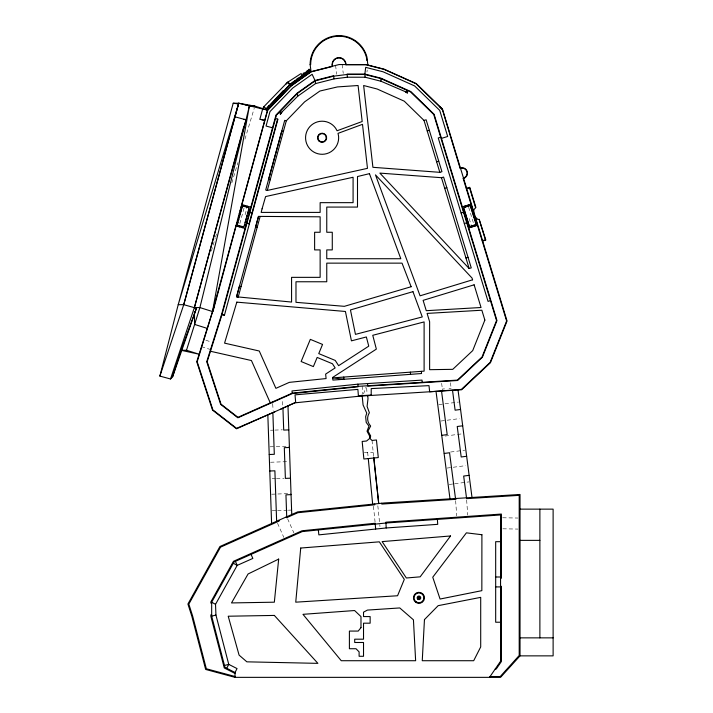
<?xml version="1.0" encoding="UTF-8"?>
<svg xmlns="http://www.w3.org/2000/svg" width="713" height="713" viewBox="0 0 713 713"><rect width="100%" height="100%" fill="white"/><g stroke="black" fill="none" stroke-linecap="round" stroke-linejoin="round"><path stroke-width="0.53" stroke-dasharray="3.56 2.67" d="M282.562 405.055L282.562 399.619M366.954 71.995L367.222 70.008M239.826 223.561L244.185 207.599M245.103 214.711L246.841 208.321M211.351 251.083L215.183 238.294M215.504 237.224L216.467 234.033M231.832 182.867L237.91 162.617M244.951 139.169L254.238 108.26M363.514 393.941L366.161 386.811M438.851 404.61L458.495 402.061M440.982 421.018L459.537 418.611M445.153 436.053L462.621 433.78M450.563 452.033L464.751 450.188M447.096 468.058L465.651 465.642M449.226 484.466L453.593 483.895M454.689 483.753L468.869 481.908M364.361 452.621L373.193 452.309M442.372 389.031L444.573 388.888M448.976 388.612L451.177 388.478M270.512 430.233L273.739 430.126M274.817 430.082L282.348 429.823M270.013 446.81L289.371 446.133M270.548 462.238L288.836 461.605M272.197 478.735L275.423 478.628M276.501 478.592L284.032 478.325M271.662 494.207L291.02 493.539M272.232 510.74L276.537 510.597M277.615 510.553L287.294 510.223M288.364 510.187L291.59 510.071M502.718 517.772L517.87 518.039M502.861 528.805L517.888 529.073M205.816 340.253L211.075 341.91M201.476 346.696L209.898 349.343M287.606 518.788L293.89 532.887M277.535 523.271L283.819 537.379M468.637 207.242L473.78 224.123M469.207 218.597L471.141 224.925M450.438 382.747L451.151 388.228M441.632 383.3L442.479 389.877M342.142 64.553L343.247 73.377M335.582 65.427L336.688 74.25M377.828 505.767L379.664 523.636M379.771 524.616L379.976 526.586M373.443 506.221L375.065 521.969M372.043 440.447L373.701 457.559M367.658 452.309L368.264 458.575M272.66 403.977L273.168 410.323M466.65 499.973L467.719 515.089M455.643 500.678L456.712 515.856M366.678 387.997L367.026 393.496M362.142 386.089L362.623 393.781"/><path stroke-width="1.07" d="M500.553 537.62L500.553 528.77M406 91.959L407.337 93.234L407.551 92.628L381.134 81.291L365.145 77.218L347.418 77.218L347.079 74.072L364.851 74.072L365.698 67.361L383.148 71.808L414.627 85.934L439.716 110.381L447.675 136.486L441.454 138.384M367.863 65.017L366.937 57.04A28.903 28.903 0 0 0 310.119 64.598L311.064 71.665M264.175 120.586L264.612 120.702L261.315 119.445M239.47 226.894L239.648 225.798M275.013 411.677L236.591 428.335L212.875 409.868L197.18 361.767L213.829 307.508M263.391 119.846L261.368 119.713M248.169 207.545L248.418 206.467M246.858 207.18L247.108 206.11M159.881 376.081L178.223 304.674L183.74 304.674L196.458 308.239L172.608 376.785L170.523 378.986L159.881 376.081L183.74 304.674L238.721 103.225L254.88 106.121L263.293 108.768M241.056 286.581L239.461 286.145L236.564 296.795L291.572 302.054L291.572 277.348L320.137 277.348L320.137 249.906L314.62 249.906L314.62 232.26L320.137 232.26L320.137 216.814L258.498 216.395L255.602 227.037L257.143 227.456M260.04 216.814L238.16 297.223L236.564 296.786L258.498 216.395M183.74 304.674L238.721 103.225L233.204 103.225L178.223 304.674L238.721 103.225L263.24 109.16M243.873 126.228L194.382 307.579L170.523 378.986L196.458 308.239M248.792 108.224L249.363 106.121L254.88 106.121L249.461 105.399M289.719 84.74L267.509 110.096L212.527 311.545L196.743 361.767L212.527 410.118L236.538 428.816L294.817 402.854L359.985 396.143L461.605 389.779L490.464 362.685L507.05 321.002L442.488 109.16L416.232 83.573L384.075 69.152L366.045 64.553L339.031 64.553L310.939 71.692L289.95 84.535L266.314 108.946M236.083 225.968L212.92 311.661M241.885 204.684L267.66 110.248L291.047 86.05L311.037 71.888L332.356 66.469L332.311 64.553A6.72 6.72 0 0 1 345.511 62.815L345.965 64.767L366.019 64.767L384.004 69.357L416.107 83.76L442.301 109.276L460.01 168.054L461.828 168.027A5.151 5.151 0 0 1 464.733 177.555L463.209 178.553L506.613 320.984L490.107 362.445L461.427 389.378L429.609 391.785M222.055 314.344L276.412 115.158L297.401 93.456L315.173 80.863L333.675 76.157L347.079 74.482L364.798 74.482L380.795 78.555L410.563 91.915L433.736 114.49L496.542 320.565L482.05 356.963L457.416 380.1L358.069 386.366L292.223 393.148L237.937 417.328L221.021 404.146L207.171 361.714L222.055 314.344L224.497 315.003L277.936 119.205L275.485 118.536M249.051 223.793L277.615 119.124M267.286 190.451L286.305 120.8L304.62 101.861L319.879 91.041L337.454 86.924L358.095 85.515L362.177 121.513L337.071 130.764L335.627 128.206A16.542 16.542 0 0 0 308.515 128.322A16.542 16.542 0 0 0 317.891 153.75A16.542 16.542 0 0 0 338.586 136.245L338.024 133.358L362.498 124.329L367.48 168.348L267.286 190.451L265.699 190.014L284.71 120.363L286.305 120.8M235.361 116.923L245.994 119.82L194.382 307.579L199.898 307.579L212.527 311.545L249.363 106.121L199.898 307.579L186.485 350.261L181.842 350.261M297.401 79.811L289.95 84.535L302.588 75.703L301.073 73.564L287.339 82.441L263.935 106.638L262.714 108.777L259.817 119.401L260.949 119.347M172.608 376.785L178.963 356.625M242.358 227.679L242.705 226.627M244.425 206.52L244.871 205.496M281.448 112.467L280.423 114.481L279.933 111.522M226.752 668.295L228.748 664.364L215.941 615.052L215.522 604.33L237.197 565.382L252.848 558.422L251.047 554.384M235.032 677.35L205.656 669.445L191.815 616.166L187.92 604.027L219.934 546.514L297.642 511.898L384.53 502.95L520.027 494.465L520.027 655.862L500.553 677.35L235.032 677.35L235.032 672.511L237.037 668.58L228.748 664.364L224.479 665.47M235.032 672.511L224.978 667.395L211.672 616.166L211.672 602.191L234.06 561.951L302.223 531.595L385.876 523.021L500.553 514.946L500.553 661.254L489.51 677.35M473.503 212.34L473.976 209.595L475.892 207.421L469.76 187.296L466.596 188.259L466.338 188.82L469.555 187.84L475.589 207.643M243.338 206.226L243.953 205.246M238.231 226.556L238.846 225.575M241.431 227.429L242.046 226.449M281.145 113.055L282.081 111.834M269.042 105.533L266.323 108.955L283.275 90.587M285.984 84.152L287.339 82.441L290.904 85.89L310.939 71.692L309.986 70.346M303.497 73.225L304.406 75.266L303.052 73.35L305.066 73.056L307.633 70.551L309.201 69.927L309.112 69.108L310.449 70.997L308.676 72.254L307.561 70.685M267.66 110.248L262.714 108.777L267.509 110.087L290.904 85.89L288.034 81.835M280.2 113.715L297.74 96.193L315.52 83.599L334.014 78.893L347.418 77.218M471.106 208.258L472.006 207.412M474.831 220.495L475.776 219.809M289.95 84.535L308.194 71.612M334.014 78.893L333.568 75.756L314.994 80.48L297.134 93.136L276.038 114.953L221.654 314.219L206.734 361.714L220.665 404.396L237.875 417.8L292.33 393.549L358.069 386.785L357.837 384.173L292 390.947L292.223 393.148M304.068 74.785L305.173 74.081M307.766 72.476L304.825 74.348L304.121 73.35M307.419 72.744L309.995 71.104M309.647 71.371L310.378 70.89M296.608 79.161L298.391 77.984M300.173 76.808L308.203 71.514M471.765 210.424L472.746 209.845M466.168 219.497L467.149 218.918M292.998 81.87L296.528 79.883M464.234 213.134L465.224 212.617M475.829 223.757L476.828 223.249M463.343 210.219L464.368 209.8M468.183 222.304L464.323 223.543M464.003 212.376L465.045 212.011M464.885 215.264L465.928 214.916M465.126 216.057L466.168 215.709M466.846 221.716L467.897 221.378M463.209 178.553L463.602 178.428A5.49 5.49 0 0 0 467.247 171.583A5.49 5.49 0 0 0 460.402 167.929L460.01 168.054M424.012 120.417L426.124 119.775L441.944 171.69L439.832 172.332L372.908 167.305L363.639 85.515L377.15 89.009L404.262 101.175L424.012 120.417L439.832 172.332M427.23 130.969L429.342 130.319M440.661 137.208L438.237 137.948L488.048 301.394L490.473 300.654M436.614 161.78L438.727 161.138M441.472 177.706L443.584 177.065L471.257 267.874L469.145 268.516L379.86 173.099L441.472 177.706L469.145 268.516M444.689 188.259L446.801 187.617M462.318 206.859L471.026 204.203M470.723 207.002L471.783 206.681M461.106 212.991L463.931 212.135M472.648 213.303L473.699 212.982M473.619 216.494L474.671 216.173M474.493 219.372L475.544 219.051M479.163 219.381L485.838 240.049L482.674 241.012L482.175 240.789L485.393 239.809L479.163 219.381L477.701 219.381L476.453 217.955L473.806 217.108M468.753 227.955L477.452 225.308M465.928 257.963L468.04 257.322M471.953 211.03L473.013 210.736M211.672 616.166L215.941 615.052M463.085 209.364L464.154 209.096M465.839 218.392L466.926 218.178M236.778 222.679L237.99 222.438M467.755 224.675L468.851 224.506M460.571 409.467L455.108 410.18L452.532 390.35M462.692 425.795L457.229 426.499L461.195 456.98L466.65 456.267M441.73 435.331L447.194 434.627L441.525 391.036M469.127 475.348L463.673 476.052L466.498 497.817M362.106 394.957L363.077 404.984L366.74 413.103L365.653 416.722L366.215 422.417L368.969 426.133L367.043 431.205L370.065 436.926L369.316 438.736L366.562 441.008L362.168 441.436L363.871 459.003L378.291 457.568L376.437 439.983L372.043 440.447L370.118 438.647L370.653 435.982L367.988 431.071L370.653 426.035C367.195 422.381 366.589 416.989 369.37 412.747L367.088 406.419L368.006 398.656L367.712 395.662M358.443 396.303L357.881 389.387L295.022 394.85L295.672 402.355L280.788 409.102M358.443 395.893L371.206 395.029M444.288 453.441L449.555 452.755L455.491 498.512M437.372 519.394L437.72 524.34L386.223 527.968L318.854 534.866L318.346 529.937M357.837 384.173L422.034 380.1L422.167 382.302M240.192 210.183L241.351 210.103M288.81 429.886L283.703 430.082L282.936 408.148M289.416 447.479L284.309 447.675L285.378 478.387L290.485 478.182M269.202 454.511L274.309 454.306L272.865 412.631M269.781 471.008L274.888 470.803L276.635 521.256M291.056 494.635L285.949 494.831L286.706 516.765M310.119 64.598L310.681 64.598A28.351 28.351 0 0 1 366.402 57.183L366.839 60.453L367.391 60.453M472.835 213.927L473.985 213.927M475.491 222.652L476.649 222.652M467.969 225.388L469.118 225.388M520.027 509.135L553.119 509.135L553.119 655.862L520.027 655.862M520.027 540.365L539.884 540.365M500.553 541.684L495.678 541.684L495.678 622.226L500.553 622.226M495.678 576.995L500.553 576.995M500.553 578.198L501.382 578.198L501.382 514.055L385.876 522.192L386.223 527.968M500.553 586.327L501.382 586.327L501.382 661.512L496.23 669.017L495.232 669.017M495.678 586.915L500.553 586.915M211.672 603.064L210.843 603.064L210.843 601.968L233.472 561.309L302.009 530.784L375.145 523.253L375.653 529.019M211.672 614.882L210.843 614.882L210.843 616.273L224.274 667.965L235.032 673.437M520.027 637.859L553.119 637.859M490.081 676.521L500.25 676.521L519.207 655.488L519.207 495.348L466.641 498.637L466.641 497.808M237.447 220.228L238.579 220.264M247.019 215.531L248.552 215.674M245.281 221.886L246.796 222.091M241.137 206.708L242.251 206.815M233.204 103.225L237.536 103.804M245.12 104.82L247.295 105.105M244.506 224.729L245.994 225.023M247.946 212.118L252.277 213.232M180.968 350.261L199.114 354.227L186.485 350.261M245.112 222.501L246.591 222.848M210.451 351.251L251.431 360.546L270.307 402.907M246.137 218.766L247.607 219.141M245.914 219.568L247.384 219.943M364.851 74.072L380.929 78.163L410.795 91.567L434.101 114.267L496.979 320.583L482.407 357.204L457.594 380.501L367.748 386.125L367.605 383.514M247.696 213.053L249.167 213.428M243.998 119.285L245.994 119.82M235.032 676.494L206.333 668.776L192.608 615.934L188.82 604.116L220.522 547.156L279.113 521.06L278.765 520.303M272.535 127.796L266.047 126.032L269.995 111.567L292.749 88.029L312.142 74.286L314.994 80.48M283.4 131.433L281.804 131.005L268.605 179.373L270.191 179.81M241.707 204.631L250.878 207.135M250.174 209.729L248.801 209.007M249.978 210.442L248.552 209.898M239.978 210.941L241.047 211.235M239.185 213.847L240.254 214.141M248.249 216.788L246.814 216.28M238.311 217.064L239.372 217.349M246.529 223.098L249.372 223.873M236.573 223.41L237.643 223.704M245.762 225.896L244.309 225.442M235.896 225.914L245.076 228.418M221.645 314.567L224.417 315.324M237.696 219.328L238.748 219.649M207.233 328.39L194.604 324.424L194.435 311.786M233.347 563.243L237.197 565.382L235.406 561.354M211.672 602.191L215.522 604.33M240.976 207.305L241.948 207.92M239.443 212.902L240.424 213.517M238.57 216.11L239.55 216.725M405.439 91.719L406.455 92.387M263.935 106.638L267.509 110.096M439.368 106.415L442.122 109.383M309.175 69.945L310.093 71.247M308.845 70.23L309.736 71.496M308.417 70.382L309.38 71.746M307.909 70.418L309.023 72.004M307.241 70.979L308.319 72.503L307.606 73.002L306.617 71.612M306.902 71.255L307.963 72.753M306.34 71.96L307.25 73.252M306.046 72.298L306.893 73.51L305.699 72.566M305.351 72.833L306.18 74.009L305.476 74.508L304.611 73.287M305.004 73.091L305.824 74.259M302.945 75.453L303.337 76.015M286.189 516.996L286.617 517.709L297.856 512.709L374.726 504.795L374.726 503.966M467.478 205.282L467.915 206.307M470.428 226.297L470.794 227.34M471.739 225.896L472.095 226.939M332.356 66.469L332.089 64.553A6.943 6.943 0 0 1 339.031 57.619A6.943 6.943 0 0 1 345.965 64.553L345.965 64.767M464.618 206.155L464.885 207.233M369.806 435.91L370.02 437.024M474.145 225.165L474.305 226.262M458.04 390.002L472.006 497.478M436.017 391.384L449.992 498.85M407.283 90.444L407.551 92.628M380.795 78.555L381.134 81.291M364.798 74.482L365.145 77.218M315.173 80.863L315.52 83.599M297.401 93.456L297.74 96.193M429.609 391.375L428.994 385.626L371.206 388.603L371.206 395.448M373.701 457.559L378.71 503.547L373.906 458.031M381.74 503.235L381.829 504.064L455.964 499.305L455.964 498.476M368.264 458.575L372.676 504.171M272.491 401.936L272.571 402.916M421.383 371.33L421.543 373.532L332.9 380.082L332.632 377.444L376.357 349.112L372.756 335.297L424.11 321.919L424.11 371.134L332.677 377.89L343.907 379.271L343.737 377.07M410.385 372.15L410.545 374.343M287.981 405.902L291.751 514.528M267.83 414.877L271.6 523.502M539.884 509.135L539.884 637.859M475.223 224.836L475.223 225.985M468.708 204.907L468.708 206.066M465.536 205.879L465.536 207.028M481.908 534.723L481.845 590.658L440.073 599.036L432.755 577.209L466.409 532.843L481.908 534.723M424.458 619.597L422.256 660.719L473.69 660.719L480.705 646.896L480.705 597.36L438.174 605.658L424.458 619.597M300.717 548.039L295.743 602.173L397.56 595.756L404.307 579.357L379.334 541.835L300.717 548.039M278.676 559.099L274.336 602.191L231.52 602.931L248.079 573.974L278.676 559.099M418.674 597.744L419.226 597.922L418.709 597.681M262.072 208.82L261.163 212.403L320.137 212.403L320.137 202.661L353.087 202.661L353.087 177.27L265.601 196.565L262.072 208.82M242.473 205.986L237.251 225.139L243.899 226.957L249.131 207.804L242.473 205.986M236.814 302.143L224.568 343.14L259.265 351.01L275.895 388.344L289.344 382.355L326.091 378.567L325.636 374.093L335.146 367.926L332.454 363.764L317.169 357.427L313.363 366.598L301.136 361.527L310.324 339.361L322.552 344.432L318.756 353.603L335.226 360.43L338.622 365.68L368.755 346.153L366.357 336.964L351.438 340.85L345.422 311.474L236.814 302.143M484.858 320.084L472.719 350.6L452.764 369.334L429.627 369.682L429.627 321.732L427.096 313.408L481.854 310.226L484.858 320.084M450.545 535.971L420.171 576.835L406.348 577.993L382.123 541.604L450.545 535.971M360.983 627.645L358.22 631.076L349.397 631.076L349.397 648.732L356.01 648.732L359.111 651.869L359.111 656.281L363.523 656.281L363.523 642.493L354.7 642.493L354.7 639.187L363.523 639.187L363.523 623.189L370.145 623.189L370.145 616.576L363.523 616.576L363.523 612.164L367.418 610.087L399.761 607.939L413.433 619.82L415.634 660.719L341.251 660.719L302.98 614.33L354.593 610.533L360.983 616.611L360.983 627.645M470.286 205.585L463.7 207.59L469.484 226.582L476.079 224.577L470.286 205.585M472.585 279.808L420.073 295.815L375.475 174.872L472.068 278.088L472.585 279.808M474.118 284.817L423.112 300.351L426.267 310.69L481.034 307.508L474.118 284.817M411.134 286.733L344.37 306.332L295.984 302.33L295.984 281.76L326.759 281.76L326.759 263.142L402.034 263.142L411.134 286.733M412.952 291.653L350.457 309.95L355.457 334.37L422.283 316.946L412.952 291.653M369.441 173.66L357.498 176.539L357.498 207.073L326.759 207.073L326.759 232.26L332.276 232.26L332.276 249.906L326.759 249.906L326.759 258.73L400.813 258.73L369.441 173.66M274.336 615.426L228.213 616.219L239.087 655.113L246.867 661.833L317.9 663.357L274.336 615.426M326.215 137.244L325.939 136.201A4.135 4.135 0 0 0 319.085 134.935A4.135 4.135 0 0 0 320.832 141.691A4.135 4.135 0 0 0 326.215 137.244M319.201 141.254A4.554 4.554 0 0 0 326.59 138.527A4.554 4.554 0 0 0 320.538 133.483A4.554 4.554 0 0 0 319.201 141.254M418.46 598.581A0.891 0.891 0 0 0 419.841 597.886A0.891 0.891 0 0 0 418.549 597.039A0.891 0.891 0 0 0 418.46 598.581M415.929 602.449A5.517 5.517 0 0 0 424.458 598.145A5.517 5.517 0 0 0 416.463 592.913A5.517 5.517 0 0 0 415.929 602.449M417.97 599.33A1.791 1.791 0 0 0 420.732 597.94A1.791 1.791 0 0 0 418.148 596.237A1.791 1.791 0 0 0 417.97 599.33M416.258 601.95A4.92 4.92 0 0 0 423.87 598.109A4.92 4.92 0 0 0 416.731 593.439A4.92 4.92 0 0 0 416.258 601.95"/></g></svg>
